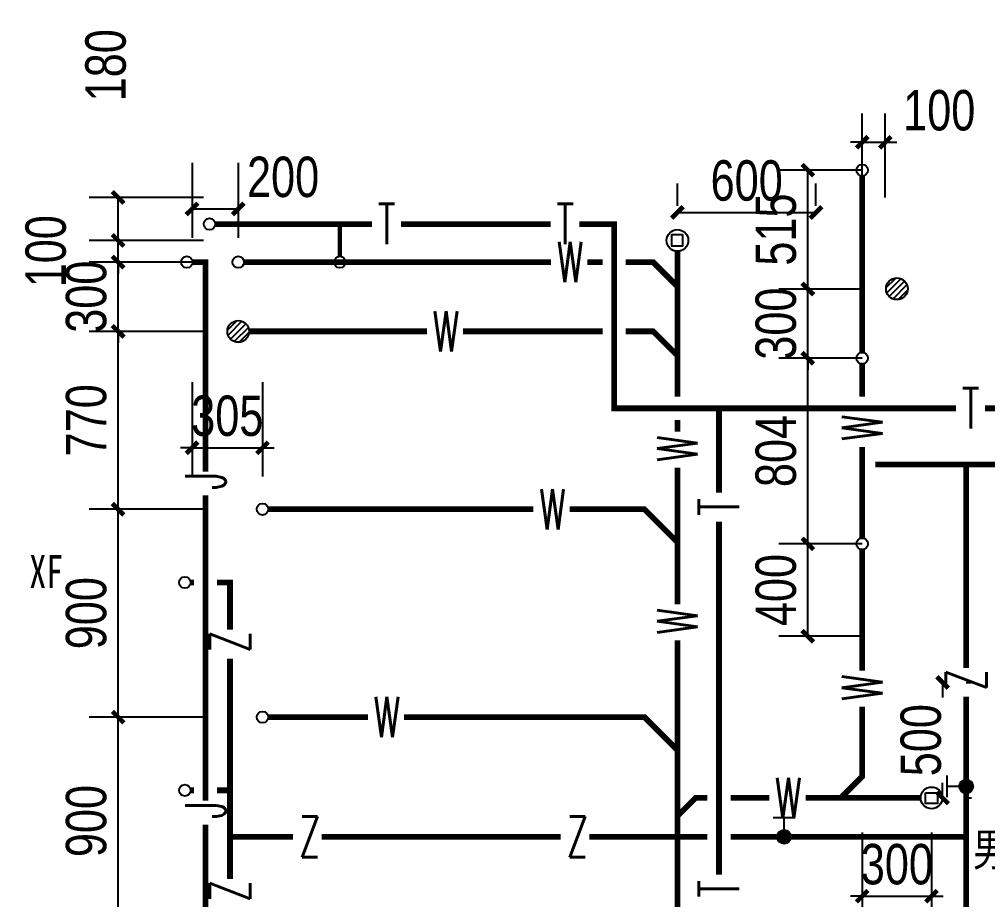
# Model space of a CAD drawing. Extents: x 31688 to 157843, y 203 to 96712.
# Drawn here: x 103417 to 107607, y 22793 to 26604 of the extents above; entities that cross this region are included whole.
import ezdxf

# ---------------------------------------------------------------- set-up
doc = ezdxf.new("R2010")
doc.units = 0
doc.header["$LTSCALE"] = 1000
doc.header["$MEASUREMENT"] = 0
doc.linetypes.add('109-34 轴网$0$L1$0$$AUDIT_BAD_LTYPE1', pattern=[0])
doc.layers.get('Defpoints').update_dxf_attribs({"color": 167})
for name, color, linetype in [('02-TEXT_房间', 7, 'Continuous'), ('EQUIP_地漏', 7, 'Continuous'), ('EQUIP_污水', 7, 'Continuous'), ('PIPE-中水', 122, 'Continuous'), ('PIPE-污水', 2, 'Continuous'), ('PIPE-给水中', 3, 'Continuous'), ('PIPE-通气', 30, 'Continuous'), ('TEXT_中水', 7, 'Continuous'), ('TEXT_污水', 7, 'Continuous'), ('TEXT_给水', 7, 'Continuous'), ('TEXT_通气', 7, 'Continuous'), ('TWT_DIM', 3, 'Continuous'), ('VALVE_中水', 7, 'Continuous'), ('VPIPE-中水', 122, 'TG_Z'), ('VPIPE-给水中', 3, 'TG_J1'), ('VPIPE-通气', 3, 'Continuous')]:
    doc.layers.add(name, color=color, linetype=linetype)
doc.styles.add('_TCH_DIM_T3', font='ros.shx', dxfattribs={"width": 0.8, "bigfont": 'jd.shx'})
doc.styles.add('_TCH_SPACE', font='STXIHEI.TTF', dxfattribs={"width": 0.75, "height": 5})
doc.styles.add('_TWT_PIPETEXT', font='SIMPLEX', dxfattribs={"width": 0.8, "height": 3.5, "bigfont": 'HZTXT'})
doc.styles.add('TG_LINETYPE', font='SIMPLEX', dxfattribs={"width": 0.8, "height": 3, "bigfont": 'HZTXT'})
doc.linetypes.add('TG_J1', pattern='A,5,-0.6,["J1",TG_LINETYPE,S=0.1,R=0,X=-0.52,Y=-0.15],0', length=5.6)
doc.linetypes.add('TG_Z', pattern='A,5,-0.3,["Z",TG_LINETYPE,S=0.1,R=0,X=-0.28,Y=-0.15],0', length=5.3)
doc.dimstyles.new('_TWT_ARCH&&50', dxfattribs={"dimtxt": 175, "dimasz": 50, "dimexe": 125, "dimexo": 150, "dimgap": 50, "dimtad": 1, "dimdec": 0, "dimzin": 0, "dimdsep": 46, "dimtxsty": '_TCH_DIM_T3', "dimblk": 'ARCHTICK', "dimcen": 0.09, "dimclrt": 7, "dimazin": 2, "dimtfac": 1, "dimtdec": 0, "dimtix": 1, "dimtmove": 2, "dimatfit": 3, "dimfxl": 0, "dimtolj": 1, "dimtzin": 0, "dimarcsym": 0})

# ---------------------------------------------------------------- blocks, each defined once
blk = doc.blocks.new('$TwtSys$00000147')
blk.add_circle((0, 0, 1e-08), 1)
blk = doc.blocks.new('$TwtSys$00000141')
for p, q in [((-94.19606303561523, 7.672111694559135), (-10.08309029082739, 91.78508443935061)), ((-94.19606303561523, 7.672111694559135), (-10.08309029082739, 91.78508443935061)), ((-87.21916889109707, -35.05448014085778), (35.05448014085778, 87.21916889110071)), ((-87.21916889109707, -35.05448014085778), (35.05448014085778, 87.21916889110071)), ((-66.46803743153214, -66.46803743153941), (66.46803743153214, 66.46803743153214)), ((-66.46803743153214, -66.46803743153578), (66.46803743153214, 66.46803743153214)), ((-32.35611368903483, -87.061266563549), (87.58274635417911, 32.87759347966494)), ((-32.35611368903483, -87.061266563549), (87.58274635417911, 32.87759347966858)), ((11.43110768805855, -92.25951895252001), (92.2594807012465, -11.43114593933933)), ((11.43110768805855, -92.25951895252001), (92.2594807012465, -11.43114593933933))]:
    blk.add_line(p, q)
blk.add_circle((0, 0), 94)
blk.add_circle((0, 0), 94)
blk = doc.blocks.new('_ArchTick')
at = {"color": 0, "linetype": 'ByBlock', "const_width": 0.4}
blk.add_lwpolyline([(-0.5, -0.5), (0.5, 0.5)], dxfattribs=at)
blk = doc.blocks.new('*D764')
at = {"layer": 'Defpoints', "color": 0, "linetype": '109-34 轴网$0$L1$0$$AUDIT_BAD_LTYPE1'}
for p in [(104164.0402359758, 25182.79302938194), (104469.0402781436, 25182.79303374175), (104469.0402781436, 24748.92610310273)]:
    blk.add_point(p, dxfattribs=at)
at = {"layer": 'TWT_DIM', "color": 0, "linetype": '109-34 轴网$0$L1$0$$AUDIT_BAD_LTYPE1', "lineweight": -2}
for p, q in [((104164.0402359758, 25032.79302938194), (104164.0402359758, 24623.92610310273)), ((104469.0402781436, 25032.79303374175), (104469.0402781436, 24623.92610310273)), ((104164.0402359758, 24748.92610310273), (104114.0402359758, 24748.92610310273)), ((104164.0402359758, 24748.92610310273), (104469.0402781436, 24748.92610310273)), ((104469.0402781436, 24748.92610310273), (104519.0402781436, 24748.92610310273))]:
    blk.add_line(p, q, dxfattribs=at)
at = {"layer": 'TWT_DIM', "color": 0, "linetype": '109-34 轴网$0$L1$0$$AUDIT_BAD_LTYPE1', "lineweight": -2, "xscale": 50, "yscale": 50, "zscale": 50}
blk.add_blockref('_ArchTick', (104164.0402359758, 24748.92610310273), dxfattribs=at)
at = {"layer": 'TWT_DIM', "color": 0, "linetype": '109-34 轴网$0$L1$0$$AUDIT_BAD_LTYPE1', "lineweight": -2, "xscale": 50, "yscale": 50, "zscale": 50, "rotation": 180}
blk.add_blockref('_ArchTick', (104469.0402781436, 24748.92610310273), dxfattribs=at)
at = {"layer": 'TWT_DIM', "color": 7, "linetype": '109-34 轴网$0$L1$0$$AUDIT_BAD_LTYPE1', "insert": (104316.5402570597, 24886.42610310273), "char_height": 175, "attachment_point": 5, "style": '_TCH_DIM_T3'}
blk.add_mtext('\\A1;305', dxfattribs=at)
blk = doc.blocks.new('*D765')
at = {"layer": 'Defpoints', "color": 0, "linetype": '109-34 轴网$0$L1$0$$AUDIT_BAD_LTYPE1'}
for p in [(104164.0402731413, 26133.09822870233), (104364.0402728575, 26133.09823156121), (104364.0402728575, 25783.09823299067)]:
    blk.add_point(p, dxfattribs=at)
at = {"layer": 'TWT_DIM', "color": 0, "linetype": '109-34 轴网$0$L1$0$$AUDIT_BAD_LTYPE1', "lineweight": -2}
for p, q in [((104164.0402731413, 25983.09822870233), (104164.0402731413, 25658.09823299067)), ((104364.0402728575, 25983.09823156121), (104364.0402728575, 25658.09823299067)), ((104164.0402731413, 25783.09823299067), (104364.0402728575, 25783.09823299067))]:
    blk.add_line(p, q, dxfattribs=at)
at = {"layer": 'TWT_DIM', "color": 0, "linetype": '109-34 轴网$0$L1$0$$AUDIT_BAD_LTYPE1', "lineweight": -2, "xscale": 50, "yscale": 50, "zscale": 50, "rotation": 180}
blk.add_blockref('_ArchTick', (104164.0402731413, 25783.09823299067), dxfattribs=at)
at = {"layer": 'TWT_DIM', "color": 0, "linetype": '109-34 轴网$0$L1$0$$AUDIT_BAD_LTYPE1', "lineweight": -2, "xscale": 50, "yscale": 50, "zscale": 50}
blk.add_blockref('_ArchTick', (104364.0402728575, 25783.09823299067), dxfattribs=at)
at = {"layer": 'TWT_DIM', "color": 7, "linetype": '109-34 轴网$0$L1$0$$AUDIT_BAD_LTYPE1', "insert": (104558.0402758951, 25920.59823719323), "char_height": 175, "attachment_point": 5, "style": '_TCH_DIM_T3'}
blk.add_mtext('\\A1;200', dxfattribs=at)
blk = doc.blocks.new('*D772')
at = {"layer": 'Defpoints', "color": 0, "linetype": '109-34 轴网$0$L1$0$$AUDIT_BAD_LTYPE1'}
for p in [(107164.0401804226, 26071.4491976411), (107064.0402714695, 25682.79218204561), (107164.0401804226, 25682.79218204521)]:
    blk.add_point(p, dxfattribs=at)
at = {"layer": 'TWT_DIM', "color": 0, "linetype": '109-34 轴网$0$L1$0$$AUDIT_BAD_LTYPE1', "lineweight": -2}
for p, q in [((107064.0402714695, 25832.79218204561), (107064.0402714695, 26196.4491976411)), ((107164.0401804226, 25832.79218204521), (107164.0401804226, 26196.4491976411)), ((107064.0402714695, 26071.4491976411), (107014.0402714695, 26071.4491976411)), ((107064.0402714695, 26071.4491976411), (107164.0401804226, 26071.4491976411)), ((107164.0401804226, 26071.4491976411), (107214.0401804226, 26071.4491976411))]:
    blk.add_line(p, q, dxfattribs=at)
at = {"layer": 'TWT_DIM', "color": 0, "linetype": '109-34 轴网$0$L1$0$$AUDIT_BAD_LTYPE1', "lineweight": -2, "xscale": 50, "yscale": 50, "zscale": 50}
blk.add_blockref('_ArchTick', (107064.0402714695, 26071.4491976411), dxfattribs=at)
at = {"layer": 'TWT_DIM', "color": 0, "linetype": '109-34 轴网$0$L1$0$$AUDIT_BAD_LTYPE1', "lineweight": -2, "xscale": 50, "yscale": 50, "zscale": 50, "rotation": 180}
blk.add_blockref('_ArchTick', (107164.0401804226, 26071.4491976411), dxfattribs=at)
at = {"layer": 'TWT_DIM', "color": 7, "linetype": '109-34 轴网$0$L1$0$$AUDIT_BAD_LTYPE1', "insert": (107397.3736048044, 26208.94919763994), "char_height": 175, "attachment_point": 5, "style": '_TCH_DIM_T3'}
blk.add_mtext('\\A1;100', dxfattribs=at)
blk = doc.blocks.new('$VALVE$00000497')
for p, q in [((77.84599647394498, 138.1702899510274), (-77.84599647394498, 138.1702899510274)), ((0, 49.99999999000283), (0, 138.1702899510274))]:
    blk.add_line(p, q)
at = {"const_width": 49.6031746031746}
blk.add_lwpolyline([(24.80158730159019, 0, 1), (-24.80158730159019, 0, 1)], format="xyb", close=True, dxfattribs=at)
blk.add_circle((0, 0), 49.99999999)
blk = doc.blocks.new('$TwtSys$00000136')
at = {"elevation": 9.999999999999692e-09}
blk.add_lwpolyline([(-51.2828868807992, 45.17473333638918), (50.93684399289486, 45.17473333638918), (50.93684399289486, -49.13749198864753), (-51.2828868807992, -49.13749198864753)], close=True, dxfattribs=at)
blk.add_circle((0, 0, 9.999999999999692e-09), 93.75)
blk = doc.blocks.new('*D775')
at = {"layer": 'Defpoints', "color": 0, "linetype": '109-34 轴网$0$L1$0$$AUDIT_BAD_LTYPE1'}
for p in [(106828.5714733343, 24333.07596317813), (107214.0402714706, 24333.07596317813), (107214.0402714706, 23932.79272748792)]:
    blk.add_point(p, dxfattribs=at)
at = {"layer": 'TWT_DIM', "color": 0, "linetype": '109-34 轴网$0$L1$0$$AUDIT_BAD_LTYPE1', "lineweight": -2}
for p, q in [((107064.0402714706, 24333.07596317813), (106703.5714733343, 24333.07596317813)), ((106828.5714733343, 23932.79272748792), (106828.5714733343, 24333.07596317813)), ((107064.0402714706, 23932.79272748792), (106703.5714733343, 23932.79272748792))]:
    blk.add_line(p, q, dxfattribs=at)
at = {"layer": 'TWT_DIM', "color": 0, "linetype": '109-34 轴网$0$L1$0$$AUDIT_BAD_LTYPE1', "lineweight": -2, "xscale": 50, "yscale": 50, "zscale": 50}
for p, rotation in [((106828.5714733343, 24333.07596317813), 90), ((106828.5714733343, 23932.79272748792), 270)]:
    blk.add_blockref('_ArchTick', p, dxfattribs=dict(at, rotation=rotation))
at = {"layer": 'TWT_DIM', "color": 7, "linetype": '109-34 轴网$0$L1$0$$AUDIT_BAD_LTYPE1', "insert": (106691.0714733343, 24132.93434533304), "char_height": 175, "attachment_point": 5, "rotation": 90, "style": '_TCH_DIM_T3'}
blk.add_mtext('\\A1;400', dxfattribs=at)
blk = doc.blocks.new('*D776')
at = {"layer": 'Defpoints', "color": 0, "linetype": '109-34 轴网$0$L1$0$$AUDIT_BAD_LTYPE1'}
for p in [(106828.5714733343, 25136.59961873084), (107214.0402714706, 25136.59961873084), (107214.0402714706, 24333.07596317813)]:
    blk.add_point(p, dxfattribs=at)
at = {"layer": 'TWT_DIM', "color": 0, "linetype": '109-34 轴网$0$L1$0$$AUDIT_BAD_LTYPE1', "lineweight": -2}
for p, q in [((107064.0402714706, 25136.59961873084), (106703.5714733343, 25136.59961873084)), ((106828.5714733343, 24333.07596317813), (106828.5714733343, 25136.59961873084)), ((107064.0402714706, 24333.07596317813), (106703.5714733343, 24333.07596317813))]:
    blk.add_line(p, q, dxfattribs=at)
at = {"layer": 'TWT_DIM', "color": 0, "linetype": '109-34 轴网$0$L1$0$$AUDIT_BAD_LTYPE1', "lineweight": -2, "xscale": 50, "yscale": 50, "zscale": 50}
for p, rotation in [((106828.5714733343, 25136.59961873084), 90), ((106828.5714733343, 24333.07596317813), 270)]:
    blk.add_blockref('_ArchTick', p, dxfattribs=dict(at, rotation=rotation))
at = {"layer": 'TWT_DIM', "color": 7, "linetype": '109-34 轴网$0$L1$0$$AUDIT_BAD_LTYPE1', "insert": (106691.0714733343, 24734.8377909545), "char_height": 175, "attachment_point": 5, "rotation": 90, "style": '_TCH_DIM_T3'}
blk.add_mtext('\\A1;804', dxfattribs=at)
blk = doc.blocks.new('*D777')
at = {"layer": 'Defpoints', "color": 0, "linetype": '109-34 轴网$0$L1$0$$AUDIT_BAD_LTYPE1'}
for p in [(106828.5714733343, 25436.23184044845), (107214.0402714706, 25436.23184044845), (107214.0402714706, 25136.59961873084)]:
    blk.add_point(p, dxfattribs=at)
at = {"layer": 'TWT_DIM', "color": 0, "linetype": '109-34 轴网$0$L1$0$$AUDIT_BAD_LTYPE1', "lineweight": -2}
for p, q in [((106828.5714733343, 25436.23184044845), (106828.5714733343, 25486.23184044845)), ((107064.0402714706, 25436.23184044845), (106703.5714733343, 25436.23184044845)), ((106828.5714733343, 25136.59961873084), (106828.5714733343, 25436.23184044845)), ((107064.0402714706, 25136.59961873084), (106703.5714733343, 25136.59961873084)), ((106828.5714733343, 25136.59961873084), (106828.5714733343, 25086.59961873084))]:
    blk.add_line(p, q, dxfattribs=at)
at = {"layer": 'TWT_DIM', "color": 0, "linetype": '109-34 轴网$0$L1$0$$AUDIT_BAD_LTYPE1', "lineweight": -2, "xscale": 50, "yscale": 50, "zscale": 50}
for p, rotation in [((106828.5714733343, 25436.23184044845), 270), ((106828.5714733343, 25136.59961873084), 90)]:
    blk.add_blockref('_ArchTick', p, dxfattribs=dict(at, rotation=rotation))
at = {"layer": 'TWT_DIM', "color": 7, "linetype": '109-34 轴网$0$L1$0$$AUDIT_BAD_LTYPE1', "insert": (106691.0714733343, 25286.41572958967), "char_height": 175, "attachment_point": 5, "rotation": 90, "style": '_TCH_DIM_T3'}
blk.add_mtext('\\A1;300', dxfattribs=at)
blk = doc.blocks.new('*D778')
at = {"layer": 'Defpoints', "color": 0, "linetype": '109-34 轴网$0$L1$0$$AUDIT_BAD_LTYPE1'}
for p in [(106828.5714733343, 25950.80817933351), (107214.0402714706, 25950.80817933351), (107214.0402714706, 25436.23184044845)]:
    blk.add_point(p, dxfattribs=at)
at = {"layer": 'TWT_DIM', "color": 0, "linetype": '109-34 轴网$0$L1$0$$AUDIT_BAD_LTYPE1', "lineweight": -2}
for p, q in [((107064.0402714706, 25950.80817933351), (106703.5714733343, 25950.80817933351)), ((106828.5714733343, 25436.23184044845), (106828.5714733343, 25950.80817933351)), ((107064.0402714706, 25436.23184044845), (106703.5714733343, 25436.23184044845))]:
    blk.add_line(p, q, dxfattribs=at)
at = {"layer": 'TWT_DIM', "color": 0, "linetype": '109-34 轴网$0$L1$0$$AUDIT_BAD_LTYPE1', "lineweight": -2, "xscale": 50, "yscale": 50, "zscale": 50}
for p, rotation in [((106828.5714733343, 25950.80817933351), 90), ((106828.5714733343, 25436.23184044845), 270)]:
    blk.add_blockref('_ArchTick', p, dxfattribs=dict(at, rotation=rotation))
at = {"layer": 'TWT_DIM', "color": 7, "linetype": '109-34 轴网$0$L1$0$$AUDIT_BAD_LTYPE1', "insert": (106691.0714733343, 25693.520009891), "char_height": 175, "attachment_point": 5, "rotation": 90, "style": '_TCH_DIM_T3'}
blk.add_mtext('\\A1;515', dxfattribs=at)
blk = doc.blocks.new('*D779')
at = {"layer": 'Defpoints', "color": 0, "linetype": '109-34 轴网$0$L1$0$$AUDIT_BAD_LTYPE1'}
for p in [(103844.1734489271, 25832.79129614202), (104364.0402728576, 25832.79129614202), (104364.0402728576, 25646.73001819652)]:
    blk.add_point(p, dxfattribs=at)
at = {"layer": 'TWT_DIM', "color": 0, "linetype": '109-34 轴网$0$L1$0$$AUDIT_BAD_LTYPE1', "lineweight": -2}
for p, q in [((104214.0402728576, 25832.79129614202), (103719.1734489271, 25832.79129614202)), ((103844.1734489271, 25646.73001819652), (103844.1734489271, 25832.79129614202)), ((104214.0402728576, 25646.73001819652), (103719.1734489271, 25646.73001819652))]:
    blk.add_line(p, q, dxfattribs=at)
at = {"layer": 'TWT_DIM', "color": 0, "linetype": '109-34 轴网$0$L1$0$$AUDIT_BAD_LTYPE1', "lineweight": -2, "xscale": 50, "yscale": 50, "zscale": 50}
for p, rotation in [((103844.1734489271, 25832.79129614202), 90), ((103844.1734489271, 25646.73001819652), 270)]:
    blk.add_blockref('_ArchTick', p, dxfattribs=dict(at, rotation=rotation))
at = {"layer": 'TWT_DIM', "color": 7, "linetype": '109-34 轴网$0$L1$0$$AUDIT_BAD_LTYPE1', "insert": (103790.9000747082, 26404.96363018079), "char_height": 175, "attachment_point": 5, "rotation": 90, "style": '_TCH_DIM_T3'}
blk.add_mtext('\\A1;180', dxfattribs=at)
blk = doc.blocks.new('*D780')
at = {"layer": 'Defpoints', "color": 0, "linetype": '109-34 轴网$0$L1$0$$AUDIT_BAD_LTYPE1'}
for p in [(103844.1734489271, 25646.73001819652), (104364.0402728576, 25646.73001819652), (104364.0402728576, 25552.79231239404)]:
    blk.add_point(p, dxfattribs=at)
at = {"layer": 'TWT_DIM', "color": 0, "linetype": '109-34 轴网$0$L1$0$$AUDIT_BAD_LTYPE1', "lineweight": -2}
for p, q in [((103844.1734489271, 25646.73001819652), (103844.1734489271, 25696.73001819652)), ((104214.0402728576, 25646.73001819652), (103719.1734489271, 25646.73001819652)), ((103844.1734489271, 25552.79231239404), (103844.1734489271, 25646.73001819652)), ((104214.0402728576, 25552.79231239404), (103719.1734489271, 25552.79231239404)), ((103844.1734489271, 25552.79231239404), (103844.1734489271, 25502.79231239404))]:
    blk.add_line(p, q, dxfattribs=at)
at = {"layer": 'TWT_DIM', "color": 0, "linetype": '109-34 轴网$0$L1$0$$AUDIT_BAD_LTYPE1', "lineweight": -2, "xscale": 50, "yscale": 50, "zscale": 50}
for p, rotation in [((103844.1734489271, 25646.73001819652), 270), ((103844.1734489271, 25552.79231239404), 90)]:
    blk.add_blockref('_ArchTick', p, dxfattribs=dict(at, rotation=rotation))
at = {"layer": 'TWT_DIM', "color": 7, "linetype": '109-34 轴网$0$L1$0$$AUDIT_BAD_LTYPE1', "insert": (103531.6734489271, 25599.76116529528), "char_height": 175, "attachment_point": 5, "rotation": 90, "style": '_TCH_DIM_T3'}
blk.add_mtext('\\A1;100', dxfattribs=at)
blk = doc.blocks.new('*D781')
at = {"layer": 'Defpoints', "color": 0, "linetype": '109-34 轴网$0$L1$0$$AUDIT_BAD_LTYPE1'}
for p in [(103844.1734489271, 25552.79231239404), (104364.0402728576, 25552.79231239404), (104364.0402728576, 25252.79231242897)]:
    blk.add_point(p, dxfattribs=at)
at = {"layer": 'TWT_DIM', "color": 0, "linetype": '109-34 轴网$0$L1$0$$AUDIT_BAD_LTYPE1', "lineweight": -2}
for p, q in [((103844.1734489271, 25552.79231239404), (103844.1734489271, 25602.79231239404)), ((104214.0402728576, 25552.79231239404), (103719.1734489271, 25552.79231239404)), ((103844.1734489271, 25252.79231242897), (103844.1734489271, 25552.79231239404)), ((104214.0402728576, 25252.79231242897), (103719.1734489271, 25252.79231242897)), ((103844.1734489271, 25252.79231242897), (103844.1734489271, 25202.79231242897))]:
    blk.add_line(p, q, dxfattribs=at)
at = {"layer": 'TWT_DIM', "color": 0, "linetype": '109-34 轴网$0$L1$0$$AUDIT_BAD_LTYPE1', "lineweight": -2, "xscale": 50, "yscale": 50, "zscale": 50}
for p, rotation in [((103844.1734489271, 25552.79231239404), 270), ((103844.1734489271, 25252.79231242897), 90)]:
    blk.add_blockref('_ArchTick', p, dxfattribs=dict(at, rotation=rotation))
at = {"layer": 'TWT_DIM', "color": 7, "linetype": '109-34 轴网$0$L1$0$$AUDIT_BAD_LTYPE1', "insert": (103706.6734489271, 25402.79231241152), "char_height": 175, "attachment_point": 5, "rotation": 90, "style": '_TCH_DIM_T3'}
blk.add_mtext('\\A1;300', dxfattribs=at)
blk = doc.blocks.new('*D782')
at = {"layer": 'Defpoints', "color": 0, "linetype": '109-34 轴网$0$L1$0$$AUDIT_BAD_LTYPE1'}
for p in [(103844.1734489271, 25252.79231242897), (104364.0402728576, 25252.79231242897), (104364.0402728576, 24482.79231112891)]:
    blk.add_point(p, dxfattribs=at)
at = {"layer": 'TWT_DIM', "color": 0, "linetype": '109-34 轴网$0$L1$0$$AUDIT_BAD_LTYPE1', "lineweight": -2}
for p, q in [((104214.0402728576, 25252.79231242897), (103719.1734489271, 25252.79231242897)), ((103844.1734489271, 24482.79231112891), (103844.1734489271, 25252.79231242897)), ((104214.0402728576, 24482.79231112891), (103719.1734489271, 24482.79231112891))]:
    blk.add_line(p, q, dxfattribs=at)
at = {"layer": 'TWT_DIM', "color": 0, "linetype": '109-34 轴网$0$L1$0$$AUDIT_BAD_LTYPE1', "lineweight": -2, "xscale": 50, "yscale": 50, "zscale": 50}
for p, rotation in [((103844.1734489271, 25252.79231242897), 90), ((103844.1734489271, 24482.79231112891), 270)]:
    blk.add_blockref('_ArchTick', p, dxfattribs=dict(at, rotation=rotation))
at = {"layer": 'TWT_DIM', "color": 7, "linetype": '109-34 轴网$0$L1$0$$AUDIT_BAD_LTYPE1', "insert": (103706.6734489271, 24867.79231177896), "char_height": 175, "attachment_point": 5, "rotation": 90, "style": '_TCH_DIM_T3'}
blk.add_mtext('\\A1;770', dxfattribs=at)
blk = doc.blocks.new('*D783')
at = {"layer": 'Defpoints', "color": 0, "linetype": '109-34 轴网$0$L1$0$$AUDIT_BAD_LTYPE1'}
for p in [(103844.1734489271, 24482.79231112891), (104364.0402728576, 24482.79231112891), (104364.0402728576, 23582.79230957838)]:
    blk.add_point(p, dxfattribs=at)
at = {"layer": 'TWT_DIM', "color": 0, "linetype": '109-34 轴网$0$L1$0$$AUDIT_BAD_LTYPE1', "lineweight": -2}
for p, q in [((104214.0402728576, 24482.79231112891), (103719.1734489271, 24482.79231112891)), ((103844.1734489271, 23582.79230957838), (103844.1734489271, 24482.79231112891)), ((104214.0402728576, 23582.79230957838), (103719.1734489271, 23582.79230957838))]:
    blk.add_line(p, q, dxfattribs=at)
at = {"layer": 'TWT_DIM', "color": 0, "linetype": '109-34 轴网$0$L1$0$$AUDIT_BAD_LTYPE1', "lineweight": -2, "xscale": 50, "yscale": 50, "zscale": 50}
for p, rotation in [((103844.1734489271, 24482.79231112891), 90), ((103844.1734489271, 23582.79230957838), 270)]:
    blk.add_blockref('_ArchTick', p, dxfattribs=dict(at, rotation=rotation))
at = {"layer": 'TWT_DIM', "color": 7, "linetype": '109-34 轴网$0$L1$0$$AUDIT_BAD_LTYPE1', "insert": (103706.6734489271, 24032.79231035366), "char_height": 175, "attachment_point": 5, "rotation": 90, "style": '_TCH_DIM_T3'}
blk.add_mtext('\\A1;900', dxfattribs=at)
blk = doc.blocks.new('*D784')
at = {"layer": 'Defpoints', "color": 0, "linetype": '109-34 轴网$0$L1$0$$AUDIT_BAD_LTYPE1'}
for p in [(103844.1734489271, 23582.79230957838), (104364.0402728576, 23582.79230957838), (104364.0402728576, 22682.79230957893)]:
    blk.add_point(p, dxfattribs=at)
at = {"layer": 'TWT_DIM', "color": 0, "linetype": '109-34 轴网$0$L1$0$$AUDIT_BAD_LTYPE1', "lineweight": -2}
for p, q in [((104214.0402728576, 23582.79230957838), (103719.1734489271, 23582.79230957838)), ((103844.1734489271, 22682.79230957893), (103844.1734489271, 23582.79230957838)), ((104214.0402728576, 22682.79230957893), (103719.1734489271, 22682.79230957893))]:
    blk.add_line(p, q, dxfattribs=at)
at = {"layer": 'TWT_DIM', "color": 0, "linetype": '109-34 轴网$0$L1$0$$AUDIT_BAD_LTYPE1', "lineweight": -2, "xscale": 50, "yscale": 50, "zscale": 50}
for p, rotation in [((103844.1734489271, 23582.79230957838), 90), ((103844.1734489271, 22682.79230957893), 270)]:
    blk.add_blockref('_ArchTick', p, dxfattribs=dict(at, rotation=rotation))
at = {"layer": 'TWT_DIM', "color": 7, "linetype": '109-34 轴网$0$L1$0$$AUDIT_BAD_LTYPE1', "insert": (103706.6734489271, 23132.79230957867), "char_height": 175, "attachment_point": 5, "rotation": 90, "style": '_TCH_DIM_T3'}
blk.add_mtext('\\A1;900', dxfattribs=at)
blk = doc.blocks.new('*D834')
at = {"layer": 'Defpoints', "color": 0, "linetype": '109-34 轴网$0$L1$0$$AUDIT_BAD_LTYPE1'}
for p in [(106864.040181244, 25767.59841258205), (106264.3931495842, 25646.73001819653), (106864.040181244, 25646.73002676815)]:
    blk.add_point(p, dxfattribs=at)
at = {"layer": 'TWT_DIM', "color": 0, "linetype": '109-34 轴网$0$L1$0$$AUDIT_BAD_LTYPE1', "lineweight": -2}
for p, q in [((106264.3931495842, 25796.73001819653), (106264.3931495842, 25892.59841258205)), ((106864.040181244, 25796.73002676815), (106864.040181244, 25892.59841258205)), ((106264.3931495842, 25767.59841258205), (106864.040181244, 25767.59841258205))]:
    blk.add_line(p, q, dxfattribs=at)
at = {"layer": 'TWT_DIM', "color": 0, "linetype": '109-34 轴网$0$L1$0$$AUDIT_BAD_LTYPE1', "lineweight": -2, "xscale": 50, "yscale": 50, "zscale": 50, "rotation": 180}
blk.add_blockref('_ArchTick', (106264.3931495842, 25767.59841258205), dxfattribs=at)
at = {"layer": 'TWT_DIM', "color": 0, "linetype": '109-34 轴网$0$L1$0$$AUDIT_BAD_LTYPE1', "lineweight": -2, "xscale": 50, "yscale": 50, "zscale": 50}
blk.add_blockref('_ArchTick', (106864.040181244, 25767.59841258205), dxfattribs=at)
at = {"layer": 'TWT_DIM', "color": 7, "linetype": '109-34 轴网$0$L1$0$$AUDIT_BAD_LTYPE1', "insert": (106564.2166654141, 25905.09841258205), "char_height": 175, "attachment_point": 5, "style": '_TCH_DIM_T3'}
blk.add_mtext('\\A1;600', dxfattribs=at)
blk = doc.blocks.new('*D840')
at = {"layer": 'Defpoints', "color": 0, "linetype": '109-34 轴网$0$L1$0$$AUDIT_BAD_LTYPE1'}
for p in [(107364.0401883253, 23732.79273574894), (107411.9586502071, 23732.79273574894), (107364.0402158457, 23233.08879692563)]:
    blk.add_point(p, dxfattribs=at)
at = {"layer": 'TWT_DIM', "color": 0, "linetype": '109-34 轴网$0$L1$0$$AUDIT_BAD_LTYPE1', "lineweight": -2}
for p, q in [((107411.9586502071, 23732.79273574894), (107411.9586502071, 23667.94076140369)), ((107514.0401883253, 23732.79273574894), (107536.9586502071, 23732.79273574894)), ((107411.9586502071, 23233.08879692563), (107411.9586502071, 23297.94076140369)), ((107514.0402158457, 23233.08879692563), (107536.9586502071, 23233.08879692563))]:
    blk.add_line(p, q, dxfattribs=at)
at = {"layer": 'TWT_DIM', "color": 0, "linetype": '109-34 轴网$0$L1$0$$AUDIT_BAD_LTYPE1', "lineweight": -2, "xscale": 50, "yscale": 50, "zscale": 50}
for p, rotation in [((107411.9586502071, 23732.79273574894), 90), ((107411.9586502071, 23233.08879692563), 270)]:
    blk.add_blockref('_ArchTick', p, dxfattribs=dict(at, rotation=rotation))
at = {"layer": 'TWT_DIM', "color": 7, "linetype": '109-34 轴网$0$L1$0$$AUDIT_BAD_LTYPE1', "insert": (107318.5260334939, 23482.94076140371), "char_height": 175, "attachment_point": 5, "rotation": 90, "style": '_TCH_DIM_T3'}
blk.add_mtext('\\A1;500', dxfattribs=at)
blk = doc.blocks.new('*D841')
at = {"layer": 'Defpoints', "color": 0, "linetype": '109-34 轴网$0$L1$0$$AUDIT_BAD_LTYPE1'}
for p in [(107064.0402157457, 23233.08879263731), (107364.0402158457, 23233.08879692563), (107364.0402158457, 22807.47212577589)]:
    blk.add_point(p, dxfattribs=at)
at = {"layer": 'TWT_DIM', "color": 0, "linetype": '109-34 轴网$0$L1$0$$AUDIT_BAD_LTYPE1', "lineweight": -2}
for p, q in [((107064.0402157457, 23083.08879263731), (107064.0402157457, 22682.47212577589)), ((107364.0402158457, 23083.08879692563), (107364.0402158457, 22682.47212577589)), ((107064.0402157457, 22807.47212577589), (107014.0402157457, 22807.47212577589)), ((107064.0402157457, 22807.47212577589), (107364.0402158457, 22807.47212577589)), ((107364.0402158457, 22807.47212577589), (107414.0402158457, 22807.47212577589))]:
    blk.add_line(p, q, dxfattribs=at)
at = {"layer": 'TWT_DIM', "color": 0, "linetype": '109-34 轴网$0$L1$0$$AUDIT_BAD_LTYPE1', "lineweight": -2, "xscale": 50, "yscale": 50, "zscale": 50}
blk.add_blockref('_ArchTick', (107064.0402157457, 22807.47212577589), dxfattribs=at)
at = {"layer": 'TWT_DIM', "color": 0, "linetype": '109-34 轴网$0$L1$0$$AUDIT_BAD_LTYPE1', "lineweight": -2, "xscale": 50, "yscale": 50, "zscale": 50, "rotation": 180}
blk.add_blockref('_ArchTick', (107364.0402158457, 22807.47212577589), dxfattribs=at)
at = {"layer": 'TWT_DIM', "color": 7, "linetype": '109-34 轴网$0$L1$0$$AUDIT_BAD_LTYPE1', "insert": (107214.0402157957, 22944.97212577589), "char_height": 175, "attachment_point": 5, "style": '_TCH_DIM_T3'}
blk.add_mtext('\\A1;300', dxfattribs=at)

msp = doc.modelspace()

# ---------------------------------------------------------------- hatches: boundary and pattern name
at = {"layer": 'PIPE-中水', "linetype": 'Continuous'}
for points in [[(104328.2874320306, 24165.7877549049), (104328.2874320311, 24178.28775490484), (104340.7874320313, 24178.28775490378)], [(104328.2874320306, 24165.7877549049), (104340.7874320311, 24165.78775490484), (104340.7874320313, 24178.28775490378)]]:
    msp.add_hatch(color=256, dxfattribs=at).paths.add_polyline_path(points)
at = {"layer": 'PIPE-污水', "linetype": 'Continuous'}
for points in [[(106159.3623047966, 25552.79231242512), (106159.3623047977, 25565.29231242532), (106164.5399743286, 25565.29231242543)], [(106159.3623047966, 25552.79231242512), (106168.2011395625, 25561.63114719016), (106164.5399743286, 25565.29231242543)], [(106159.3623047935, 25252.79231242544), (106159.3623047977, 25265.29231242532), (106164.5399743307, 25265.29231242523)], [(106159.3623047935, 25252.79231242544), (106168.2011395625, 25261.63114719016), (106164.5399743307, 25265.29231242523)], [(106121.3994695695, 24482.79231112889), (106121.3994695701, 24495.29231112891), (106126.5771390992, 24495.29231112868)], [(106121.3994695695, 24482.79231112889), (106130.238304335, 24491.63114589375), (106126.5771390992, 24495.29231112868)], [(106121.3994695717, 23582.79230957825), (106121.3994695702, 23595.29230957838), (106126.5771390978, 23595.29230957833)], [(106121.3994695717, 23582.79230957825), (106130.238304335, 23591.63114434321), (106126.5771390978, 23595.29230957833)], [(107064.0402714696, 23325.52099917389), (107076.5402714695, 23325.52099918151), (107076.5402714695, 23320.34332964471)], [(107064.0402714696, 23325.52099917389), (107072.87910624, 23316.6821644167), (107076.5402714695, 23320.34332964471)], [(106343.020096461, 23233.0887971212), (106334.1812616964, 23241.92763188585), (106337.8424269304, 23245.58879712203)], [(106343.020096461, 23233.0887971212), (106343.0200964636, 23245.58879712102), (106337.8424269304, 23245.58879712203)]]:
    msp.add_hatch(color=256, dxfattribs=at).paths.add_polyline_path(points)
at = {"layer": 'PIPE-给水中', "linetype": 'Continuous'}
for points in [[(104222.1041071348, 25552.79231214952), (104222.1041071348, 25565.29231215242), (104234.6041071348, 25565.29231215228)], [(104222.1041071348, 25552.79231214952), (104234.6041071348, 25552.79231215242), (104234.6041071348, 25565.29231215228)]]:
    msp.add_hatch(color=256, dxfattribs=at).paths.add_polyline_path(points)
at = {"layer": 'PIPE-通气', "linetype": 'Continuous'}
for points in [[(105990.3832030576, 25717.35007091806), (106002.8832030578, 25717.35007091818), (106002.8832030577, 25729.85007091832)], [(105990.3832030576, 25717.35007091806), (105990.3832030578, 25729.85007091818), (106002.8832030577, 25729.85007091832)], [(105990.3832030576, 24919.45407158923), (105977.8832030578, 24919.4540715888), (105977.8832030575, 24906.95407158842)], [(105990.3832030576, 24919.45407158923), (105990.3832030578, 24906.9540715888), (105977.8832030575, 24906.95407158842)]]:
    msp.add_hatch(color=256, dxfattribs=at).paths.add_polyline_path(points)

# ---------------------------------------------------------------- linework, layer by layer
at = {"layer": 'PIPE-中水', "linetype": 'Continuous', "ltscale": 0.5, "const_width": 25}
for points in [[(107120.6122165549, 24676.65493837339), (107513.7022861059, 24676.65493837338)], [(107513.7022861059, 24676.65493837338), (107773.4627311214, 24676.65495777427)], [(107513.7022861058, 23795.74380783157), (107513.7022861059, 24676.65493837338)], [(104172.1041071348, 24165.78775490484), (104158.0531135474, 24165.78775490484)], [(104328.2874320311, 24165.78775490484), (104272.1041071348, 24165.78775490484)], [(104328.2874320311, 23961.04593988922), (104328.2874320311, 24165.78775490484)], [(104328.2874320311, 23265.78775335431), (104328.2874320311, 23836.37927322256)], [(107513.7022861058, 23064.43080345908), (107513.7022861058, 23671.0771411649)], [(104172.1041071348, 23265.78775335431), (104158.0531135474, 23265.78775335431)], [(104328.2874320311, 23265.78775335431), (104272.1041071348, 23265.78775335431)], [(104328.2874320311, 23064.43080345908), (104328.2874320311, 23265.78775335431)], [(104328.2874320311, 22881.68423150149), (104328.2874320311, 23064.43080345908)], [(104328.2874320311, 23064.43080345908), (104601.0386870568, 23064.43080345908)], [(104725.7053537234, 23064.43080345908), (105759.1393235777, 23064.43080345908)], [(105883.8059902443, 23064.43080345908), (106394.3931495842, 23064.43080345908)], [(106494.3931495842, 23064.43080345908), (107513.7022861058, 23064.43080345908)], [(107513.7022861058, 22606.34746420502), (107513.7022861058, 23064.43080345908)]]:
    msp.add_lwpolyline(points, dxfattribs=at)
at = {"layer": 'PIPE-污水', "linetype": 'Continuous', "ltscale": 0.5, "const_width": 25}
for points in [[(107064.0402714706, 25925.80817933412), (107064.0402714706, 25161.59961873144)], [(106264.3931495842, 25447.76146763668), (106264.3931495842, 25599.73001819653)], [(104389.1268767978, 25552.79231242892), (105718.032673622, 25552.79231242622)], [(105874.6993402886, 25552.7923124259), (105940.3832030578, 25552.79231242577)], [(106040.3832030578, 25552.79231242556), (106159.3623047977, 25552.79231242532)], [(106159.3623047977, 25552.79231242532), (106264.3931495853, 25447.76146763772)], [(106264.3931495842, 25147.76146763772), (106264.3931495842, 25447.76146763668)], [(104411.1268767978, 25252.79231242888), (105180.5490113962, 25252.79231242731)], [(105337.2156780629, 25252.79231242699), (105940.3832030578, 25252.79231242577)], [(106040.3832030578, 25252.79231242556), (106159.3623047977, 25252.79231242532)], [(106159.3623047977, 25252.79231242532), (106264.3931495853, 25147.76146763772)], [(106264.3931495842, 24969.4540715888), (106264.3931495842, 25147.76146763772)], [(107064.0402714706, 25111.59961873144), (107064.0402714706, 24969.4540715888)], [(106264.3931495842, 24819.26671228369), (106264.3931495842, 24869.4540715888)], [(107064.0402714706, 24752.68180843276), (107064.0402714706, 24358.07596317874)], [(106264.3931495842, 24339.79863111417), (106264.3931495842, 24662.60004561703)], [(104494.0402781436, 24482.79231112891), (105641.5751914513, 24482.79231112891)], [(105798.2418581179, 24482.79231112891), (106121.3994695701, 24482.79231112891)], [(106121.3994695701, 24482.79231112891), (106264.3931495846, 24339.79863111449)], [(106264.3931495842, 24071.62506543796), (106264.3931495842, 24339.79863111417)], [(107064.0402714706, 24308.07596317874), (107064.04027147, 23784.12964117073)], [(106264.3931495842, 23439.79862956395), (106264.3931495842, 23914.95839877129)], [(107064.0402714698, 23627.46297450407), (107064.0402714695, 23325.52099918153)], [(104494.0402781437, 23582.79230957838), (104924.7993881381, 23582.79230957838)], [(105081.4660548048, 23582.79230957838), (106121.3994695702, 23582.79230957838)], [(106121.3994695702, 23582.79230957838), (106264.3931495846, 23439.79862956395)], [(106264.3931495842, 23154.46185024786), (106264.3931495842, 23439.79862956395)], [(107064.0402714752, 23325.52099918153), (106971.6080694153, 23233.08879712163)], [(106343.0200964612, 23233.08879712102), (106264.393149588, 23154.46185024786)], [(106394.3931495842, 23233.08879711119), (106343.0200964612, 23233.08879712102)], [(106662.1418390605, 23233.08879705995), (106494.3931495842, 23233.08879709205)], [(106971.6080694153, 23233.08879700073), (106818.8085057272, 23233.08879702997)], [(107317.0402158457, 23233.08879693463), (106971.6080694153, 23233.08879700073)], [(106264.3931495842, 22539.79862956451), (106264.3931495842, 23154.46185024786)]]:
    msp.add_lwpolyline(points, dxfattribs=at)
at = {"layer": 'PIPE-给水中', "linetype": 'Continuous', "ltscale": 0.5, "const_width": 25}
for points in [[(104222.1041071348, 25552.79231215242), (104166.8084977547, 25552.79231215242)], [(104222.1041071348, 24646.13624013081), (104222.1041071348, 25552.79231215242)], [(104222.1041071348, 23221.17136190954), (104222.1041071348, 24542.80290679747)], [(104222.1041071348, 22113.98166763839), (104222.1041071348, 23117.8380285762)]]:
    msp.add_lwpolyline(points, dxfattribs=at)
at = {"layer": 'PIPE-通气', "linetype": 'Continuous', "ltscale": 0.5}
for points, const_width in [([(104264.6616189381, 25717.35007091818), (104803.6513623765, 25717.35007091818)], 25), ([(104803.6513623765, 25717.35007091818), (104943.2432092624, 25717.35007091818)], 25), ([(104803.6513623751, 25717.35007091808), (104803.6513623751, 25720.56773943001)], 17.5), ([(105067.9098759291, 25717.35007091818), (105715.8037022305, 25717.35007091818)], 25), ([(105840.4703688971, 25717.35007091818), (105990.3832030578, 25717.35007091818)], 25), ([(105990.3832030578, 25717.35007091818), (105990.3832030578, 24919.4540715888)], 25), ([(104803.6513623751, 25577.79231242808), (104803.6513623751, 25717.35007091808)], 17.5), ([(105990.3832030578, 24919.4540715888), (106444.3931495842, 24919.4540715888)], 25), ([(106444.3931495842, 24553.87277031197), (106444.3931495842, 24919.45407158881)], 25), ([(106444.3931495842, 24919.4540715888), (107470.188299042, 24919.4540715888)], 25), ([(107594.8549657086, 24919.4540715888), (108416.096573382, 24919.4540715888)], 25), ([(106444.3931495842, 22900.80689358387), (106444.3931495842, 24429.20610364531)], 25)]:
    msp.add_lwpolyline(points, dxfattribs=dict(at, const_width=const_width))
at = {"layer": 'VPIPE-中水', "linetype": 'Continuous'}
for centre in [(104133.0531135474, 24165.78775490484), (104133.0531135474, 23265.78775335431)]:
    msp.add_circle(centre, 25, dxfattribs=at)
at = {"layer": 'VPIPE-给水中', "linetype": 'Continuous'}
msp.add_circle((104141.8084977547, 25552.79231215242), 25, dxfattribs=at)
at = {"layer": 'VPIPE-通气', "linetype": 'Continuous'}
for centre in [(104239.6616189381, 25717.35007091818), (104803.6513623751, 25552.79231242808)]:
    msp.add_circle(centre, 25, dxfattribs=at)

# ---------------------------------------------------------------- block references
at = {"layer": 'EQUIP_地漏', "linetype": '109-34 轴网$0$L1$0$$AUDIT_BAD_LTYPE1', "xscale": 0.5, "yscale": 0.5, "zscale": 0.5}
msp.add_blockref('$TwtSys$00000141', (107214.0402714706, 25437.23184044845), dxfattribs=at)
at = {"layer": 'EQUIP_地漏', "linetype": '109-34 轴网$0$L1$0$$AUDIT_BAD_LTYPE1', "xscale": 0.5, "yscale": 0.5, "zscale": 0.5, "rotation": 179.9999999998837}
msp.add_blockref('$TwtSys$00000141', (104364.0402728576, 25252.79231242897), dxfattribs=at)
at = {"layer": 'EQUIP_污水', "linetype": '109-34 轴网$0$L1$0$$AUDIT_BAD_LTYPE1', "xscale": 25, "yscale": 25, "zscale": 25}
for p in [(107064.0402714706, 25950.80817933412), (104364.0402728576, 25552.79231239404), (107064.0402714706, 25136.59961873144), (104469.0402781436, 24482.79231112891), (107064.0402714706, 24333.07596317874), (104469.0402781437, 23582.79230957838)]:
    msp.add_blockref('$TwtSys$00000147', p, dxfattribs=at)
at = {"layer": 'EQUIP_污水', "linetype": '109-34 轴网$0$L1$0$$AUDIT_BAD_LTYPE1', "xscale": 0.5, "yscale": 0.5, "zscale": 0.5}
for p, rotation in [((106264.3931495842, 25646.73001819653), 270), ((107364.0402158457, 23233.08879692563), 359.9999999538219)]:
    msp.add_blockref('$TwtSys$00000136', p, dxfattribs=dict(at, rotation=rotation))
at = {"layer": 'VALVE_中水', "linetype": '109-34 轴网$0$L1$0$$AUDIT_BAD_LTYPE1', "xscale": 0.6, "yscale": 0.6, "zscale": 0.6, "rotation": 89.9999999999995}
msp.add_blockref('$VALVE$00000497', (107513.7022861058, 23282.75997971133), dxfattribs=at)
at = {"layer": 'VALVE_中水', "linetype": '109-34 轴网$0$L1$0$$AUDIT_BAD_LTYPE1', "xscale": 0.6, "yscale": 0.6, "zscale": 0.6}
msp.add_blockref('$VALVE$00000497', (106725.9061435333, 23064.43080345908), dxfattribs=at)

# ---------------------------------------------------------------- texts
at = {"layer": '02-TEXT_房间', "style": '_TCH_SPACE', "width": 0.75}
for s, p in [('XF', (103459.9835015416, 24141.3119693193)), ('男卫生间', (107543.401604506, 22938.25915324077))]:
    msp.add_text(s, height=142.7128820960698, dxfattribs=at).set_placement(p)
at = {"layer": 'TEXT_中水', "linetype": '109-34 轴网$0$L1$0$$AUDIT_BAD_LTYPE1', "style": '_TWT_PIPETEXT', "width": 0.6400000000000001}
for rotation, p in [(90.00000000000092, (104415.7874320311, 23861.37927322256)), (89.9999999999995, (107601.2022861058, 23696.0771411649)), (90.00000000000045, (104415.7874320311, 22782.01756483482))]:
    msp.add_text('Z', height=175, rotation=rotation, dxfattribs=at).set_placement(p)
for p in [(104626.0386870568, 22976.93080345908), (105784.1393235777, 22976.93080345908)]:
    msp.add_text('Z', height=175, dxfattribs=at).set_placement(p)
at = {"layer": 'TEXT_污水', "linetype": '109-34 轴网$0$L1$0$$AUDIT_BAD_LTYPE1', "style": '_TWT_PIPETEXT', "width": 0.6400000000000001}
for p in [(105743.0326736218, 25465.29231242617), (105205.5490113961, 25165.29231242726), (105666.5751914513, 24395.29231112891), (104949.7993881381, 23495.29230957838), (106687.1418390605, 23145.58879712102)]:
    msp.add_text('W', height=175, dxfattribs=at).set_placement(p)
for rotation, p in [(90, (107151.5402714706, 24777.68180843275)), (90, (106351.8931495842, 24687.60004561703)), (90, (106351.8931495842, 23939.9583987713)), (89.99999999993793, (107151.5402714699, 23652.46297450399))]:
    msp.add_text('W', height=175, rotation=rotation, dxfattribs=at).set_placement(p)
at = {"layer": 'TEXT_给水', "linetype": '109-34 轴网$0$L1$0$$AUDIT_BAD_LTYPE1', "style": '_TWT_PIPETEXT', "width": 0.6400000000000001}
for p in [(104309.6041071348, 24567.80290679747), (104309.6041071348, 23142.8380285762)]:
    msp.add_text('J', height=175, rotation=90, dxfattribs=at).set_placement(p)
at = {"layer": 'TEXT_通气', "linetype": '109-34 轴网$0$L1$0$$AUDIT_BAD_LTYPE1', "style": '_TWT_PIPETEXT', "width": 0.6400000000000001}
for p in [(104968.2432092624, 25629.85007091818), (105740.8037022305, 25629.85007091818), (107495.188299042, 24831.9540715888)]:
    msp.add_text('T', height=175, dxfattribs=at).set_placement(p)
for p in [(106531.8931495842, 24454.20610364531), (106531.8931495842, 22801.14022691721)]:
    msp.add_text('T', height=175, rotation=90, dxfattribs=at).set_placement(p)

# ---------------------------------------------------------------- dimensions: what is measured, and where the dimension line sits
at = {"layer": 'TWT_DIM', "linetype": '109-34 轴网$0$L1$0$$AUDIT_BAD_LTYPE1'}
for base, p1, p2, angle, text, picture, middle in [((103844.1734489271, 25832.79129614202), (104364.0402728576, 25646.73001819652), (104364.0402728576, 25832.79129614202), 90, '180', '*D779', (103790.9000747082, 26404.96363018079)), ((107164.0401804226, 26071.4491976411), (107064.0402714695, 25682.79218204561), (107164.0401804226, 25682.79218204521), 359.9999999997707, '100', '*D772', (107397.3736048044, 26208.94919763994)), ((104364.0402728575, 25783.09823299067), (104164.0402731413, 26133.09822870233), (104364.0402728575, 26133.09823156121), 8.190088433146533e-07, '200', '*D765', (104558.0402758951, 25920.59823719323)), ((103844.1734489271, 25646.73001819652), (104364.0402728576, 25552.79231239404), (104364.0402728576, 25646.73001819652), 90, '100', '*D780', (103531.6734489271, 25599.76116529528)), ((107411.9586502071, 23732.79273574894), (107364.0402158457, 23233.08879692563), (107364.0401883253, 23732.79273574894), 90.00000315547315, '500', '*D840', (107318.5260334939, 23482.94076140371))]:
    dim = msp.add_linear_dim(base=base, p1=p1, p2=p2, angle=angle, text=text, dimstyle='_TWT_ARCH&&50', dxfattribs=at)
    dim.commit()
    dim.dimension.update_dxf_attribs({"geometry": picture, "text_midpoint": middle, "dimtype": 161})
for p1, p2, distance, text, picture, middle in [((106264.3931495842, 25646.73001819653), (106864.040181244, 25646.73002676815), 120.86838581390113, '600', '*D834', (106564.2166654141, 25905.09841258205)), ((107214.0402714706, 25436.23184044845), (107214.0402714706, 25950.80817933351), 385.46879813629494, '515', '*D778', (106691.0714733343, 25693.520009891)), ((104364.0402728576, 25252.79231242897), (104364.0402728576, 25552.79231239404), 519.866823930497, '300', '*D781', (103706.6734489271, 25402.79231241152)), ((107214.0402714706, 25136.59961873084), (107214.0402714706, 25436.23184044845), 385.46879813629494, '300', '*D777', (106691.0714733343, 25286.41572958967)), ((104364.0402728576, 24482.79231112891), (104364.0402728576, 25252.79231242897), 519.866823930497, '770', '*D782', (103706.6734489271, 24867.79231177896)), ((104164.0402359758, 25182.79302938194), (104469.0402781436, 25182.79303374175), -433.8669306390184, '305', '*D764', (104316.5402570597, 24886.42610310273)), ((107214.0402714706, 24333.07596317813), (107214.0402714706, 25136.59961873084), 385.46879813629494, '804', '*D776', (106691.0714733343, 24734.8377909545)), ((104364.0402728576, 23582.79230957838), (104364.0402728576, 24482.79231112891), 519.866823930497, '900', '*D783', (103706.6734489271, 24032.79231035366)), ((107214.0402714706, 23932.79272748792), (107214.0402714706, 24333.07596317813), 385.46879813629494, '400', '*D775', (106691.0714733343, 24132.93434533304)), ((104364.0402728576, 22682.79230957893), (104364.0402728576, 23582.79230957838), 519.866823930497, '900', '*D784', (103706.6734489271, 23132.79230957867)), ((107064.0402157457, 23233.08879263731), (107364.0402158457, 23233.08879692563), -425.616671149739, '300', '*D841', (107214.0402157957, 22944.97212577589))]:
    dim = msp.add_aligned_dim(p1=p1, p2=p2, distance=distance, text=text, dimstyle='_TWT_ARCH&&50', dxfattribs=at)
    dim.commit()
    dim.dimension.update_dxf_attribs({"geometry": picture, "text_midpoint": middle})

doc.saveas('drawing.dxf')
